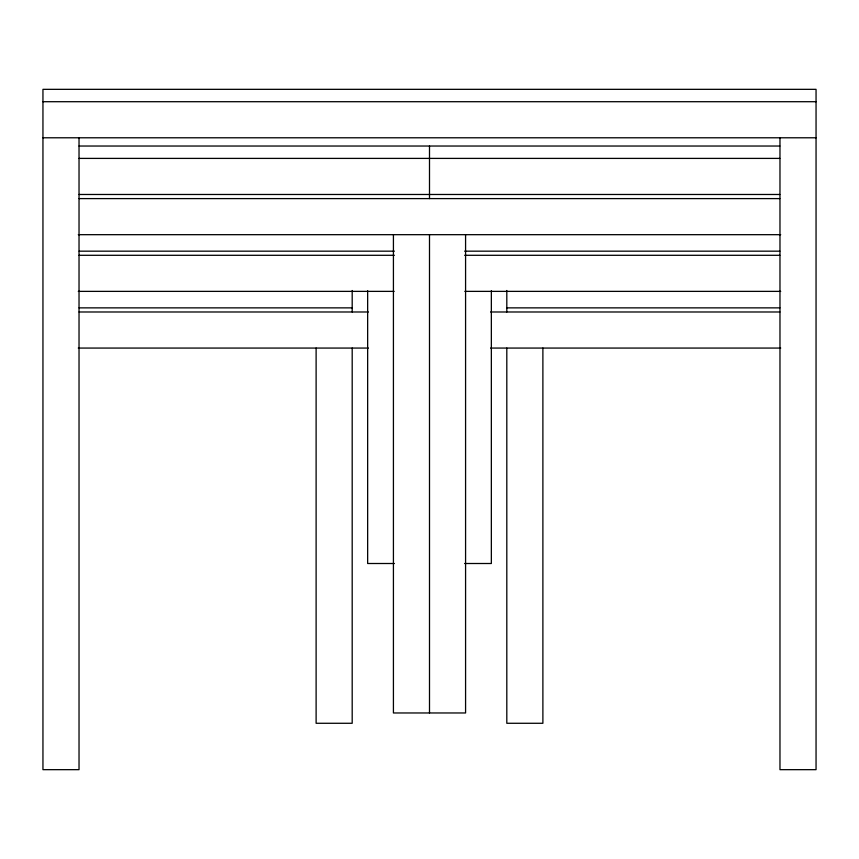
<?xml version="1.0" encoding="UTF-8"?>
<svg xmlns="http://www.w3.org/2000/svg" width="859" height="859" viewBox="0 0 859 859"><rect width="100%" height="100%" fill="white"/><g stroke="black" fill="none" stroke-linecap="round" stroke-linejoin="round"><path stroke-width="1.29" d="M42.95 101.706L816.05 101.706M42.95 137.784L816.05 137.784M79.06 146.03L779.811 146.03M79.06 158.4L779.811 158.4M79.06 194.478L779.811 194.478M79.06 198.601L779.811 198.601M78.309 234.679L780.691 234.679M79.157 251.172L394.345 251.172M464.655 251.172L779.843 251.172M79.06 255.295L394.345 255.295M464.655 255.295L779.843 255.295M78.287 291.373L394.163 291.373M464.837 291.373L780.713 291.373M79.092 307.866L352.19 307.866M506.81 307.866L779.908 307.866M79.092 311.989L368.404 311.989M490.596 311.989L779.908 311.989M78.276 348.067L368.404 348.067M490.596 348.067L780.724 348.067M394.378 563.504L367.652 563.504L367.652 290.75M464.622 563.504L491.348 563.504L491.348 290.75M779.972 137.784L779.972 769.664L816.05 769.664L816.05 89.336L42.95 89.336L42.95 769.664L79.028 769.664L79.028 137.784M542.888 348.067L542.888 723.278L506.81 723.278L506.81 348.067M506.81 290.492L506.81 311.989M465.578 234.668L465.578 712.97L393.422 712.97L393.422 234.668M429.5 146.03L429.5 198.601M429.5 234.668L429.5 712.97M352.19 290.492L352.19 311.989M352.19 348.067L352.19 723.278L316.112 723.278L316.112 348.067"/></g></svg>
